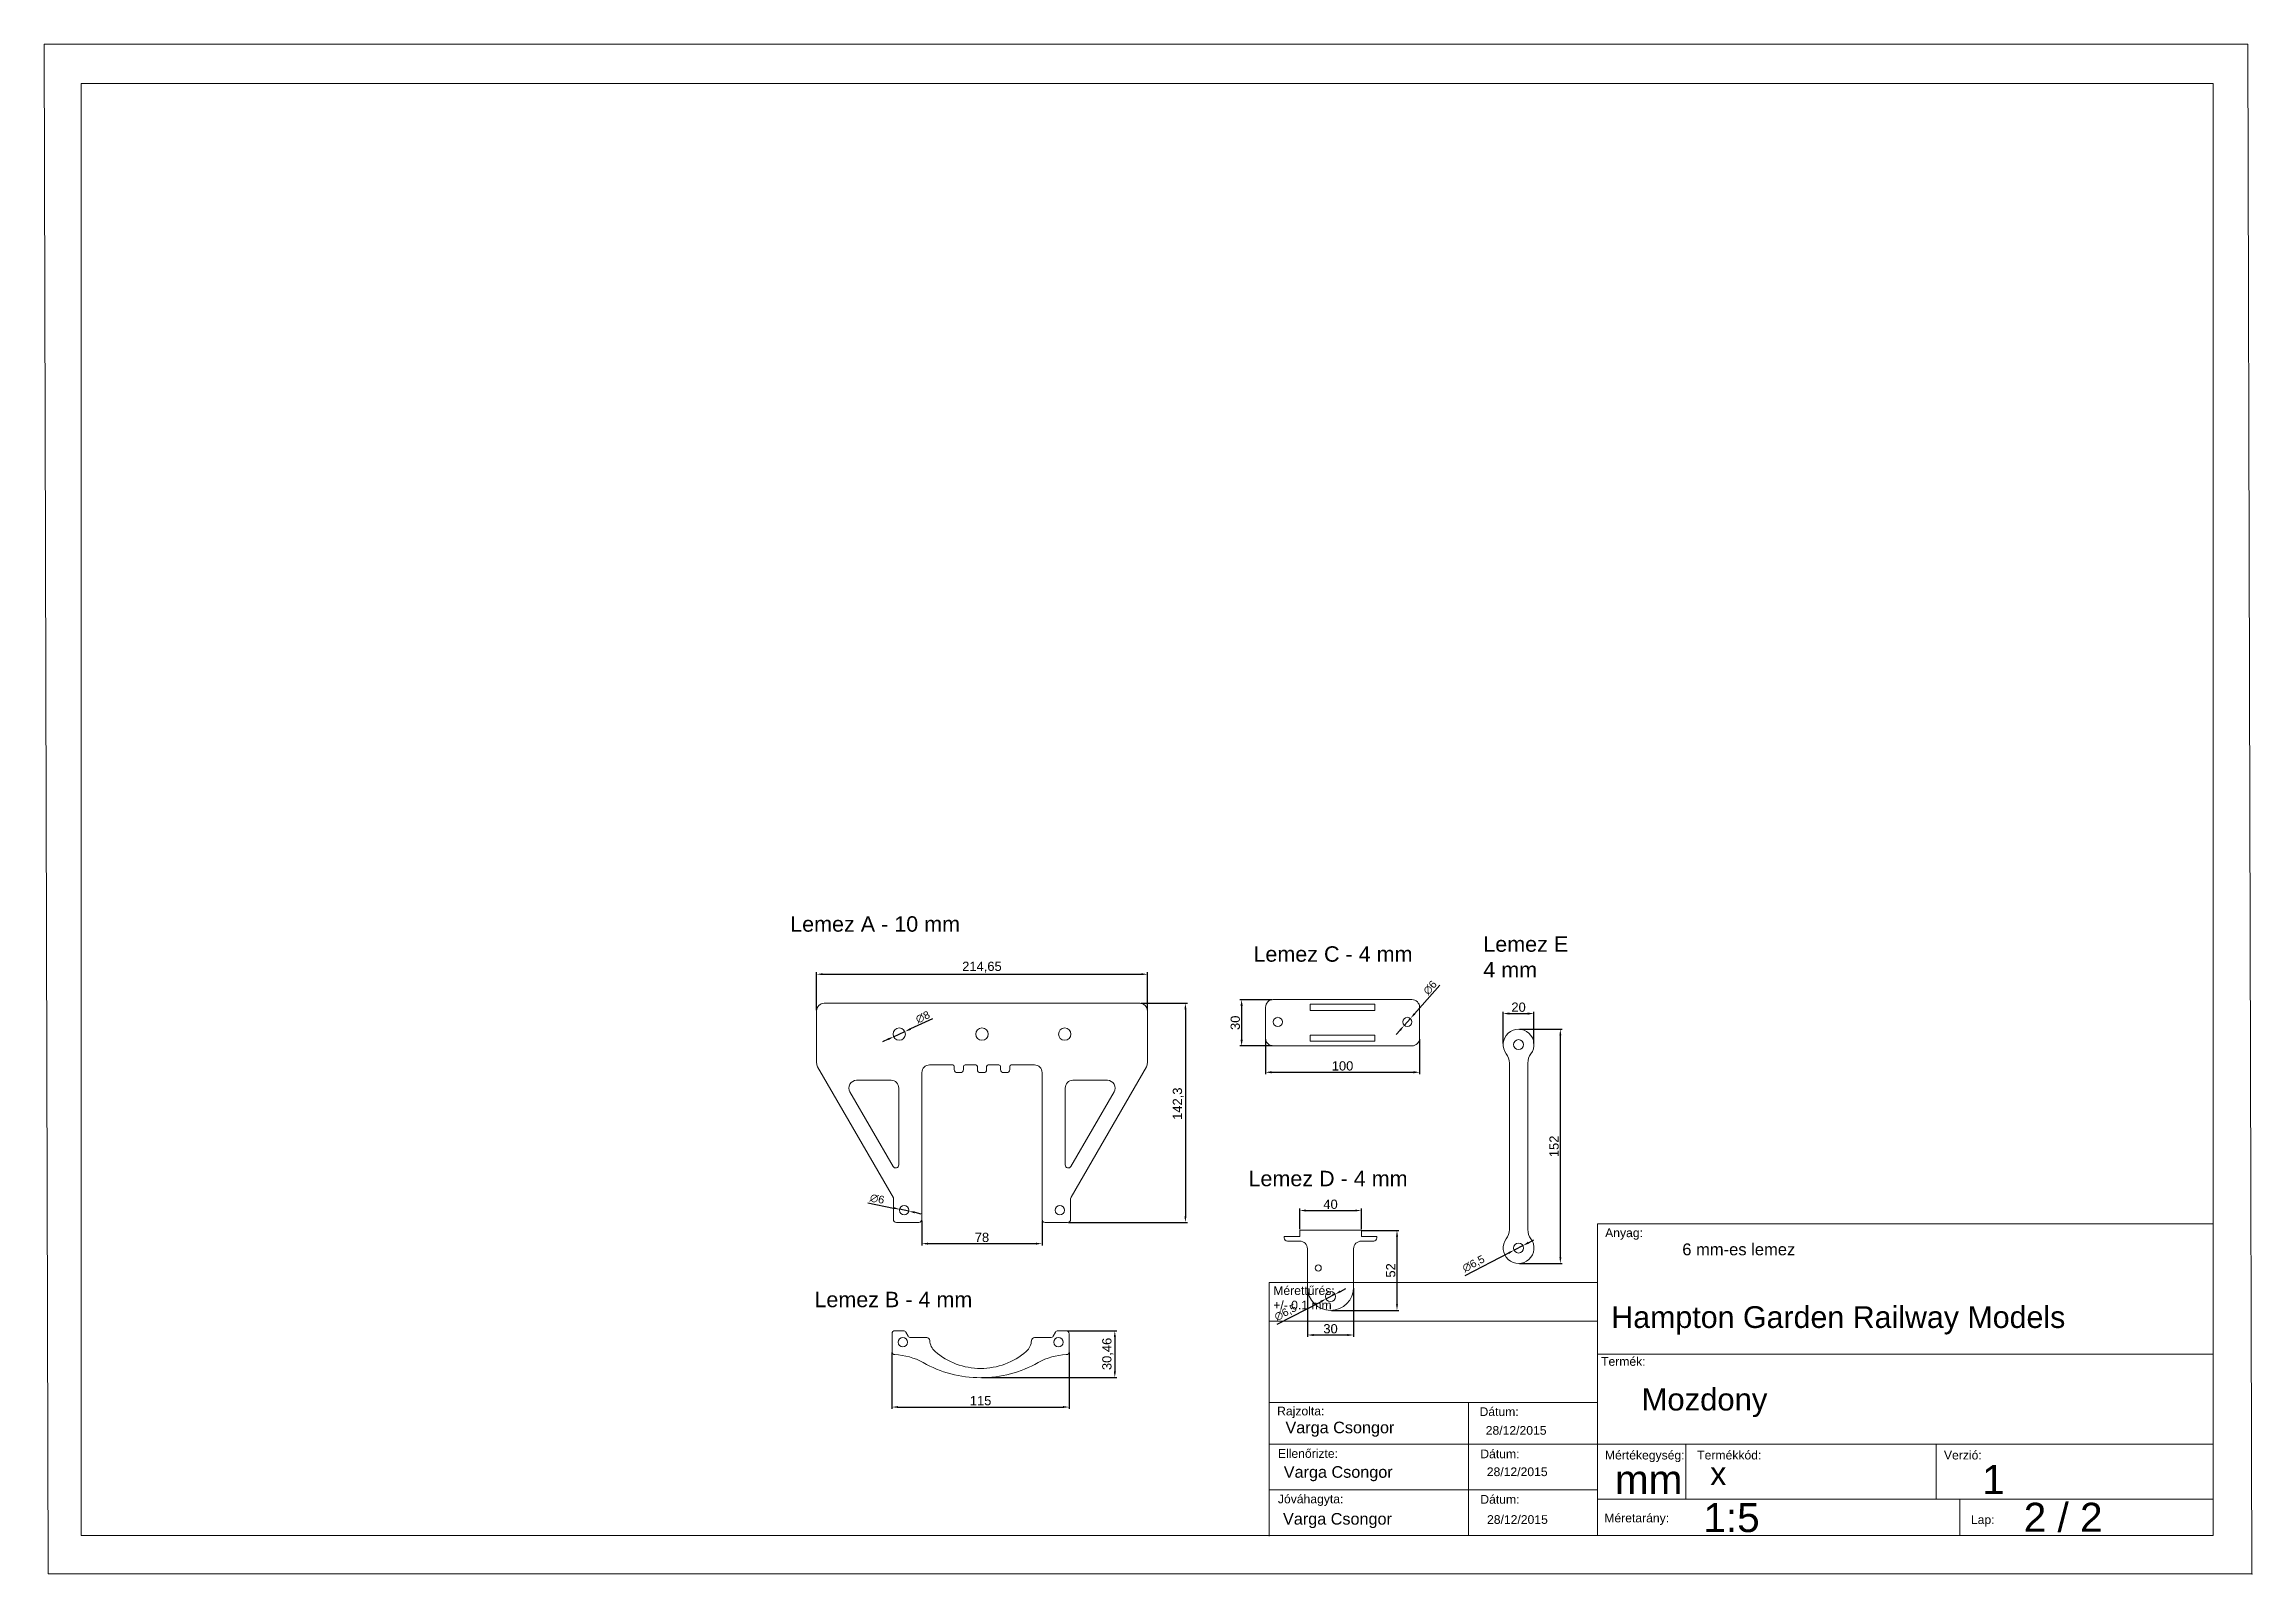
# Paper-space layout 'Váz2' of a CAD drawing. Header units: millimetres. Extents: x 2 to 289, y 1 to 200.
# The model-space entities are those that its viewports show. They can reach past a viewport. Long polylines and large blocks are cut down to what shows.
import ezdxf

# ---------------------------------------------------------------- set-up
doc = ezdxf.new("R2010")
doc.units = ezdxf.units.MM
doc.layers.get('0').update_dxf_attribs({"lineweight": 15})
doc.layers.get('Defpoints').update_dxf_attribs({"lineweight": 15})
for name, color, linetype, lineweight in [('korvonal', 30, 'Continuous', 15), ('pocket', 50, 'Continuous', 15), ('Rajz kiegeszites', 30, 'Continuous', 15), ('Text', 102, 'Continuous', 15)]:
    doc.layers.add(name, color=color, linetype=linetype, lineweight=lineweight)
doc.styles.get("Standard").update_dxf_attribs({"font": 'arial.ttf'})
doc.dimstyles.new('ISO-25', dxfattribs={"dimtxt": 2.5, "dimasz": 2.5, "dimexe": 1.25, "dimexo": 0.625, "dimtad": 1, "dimtxsty": 'Standard', "dimcen": 2.5, "dimadec": 0, "dimazin": 0, "dimtfac": 1, "dimtmove": 0, "dimatfit": 3, "dimfxl": 1, "dimarcsym": 0})

# ---------------------------------------------------------------- blocks, each defined once
blk = doc.blocks.new('*D53')
at = {"layer": 'Defpoints', "color": 0}
for p in [(7778, 1427.3), (7782, 1431.8)]:
    blk.add_point(p, dxfattribs=at)
at = {"layer": 'Text', "color": 0, "lineweight": -2}
for p, q in [((7801.1, 1453.4), (7784.7, 1434.8)), ((7775.4, 1424.3), (7772.7, 1421.3)), ((7778, 1427.3), (7782, 1431.8))]:
    blk.add_line(p, q, dxfattribs=at)
at = {"layer": 'Text', "color": 0}
for points in [[(7784.2, 1435.2), (7785.2, 1434.4), (7782, 1431.8)], [(7774.9, 1424.7), (7775.9, 1423.9), (7778, 1427.3)]]:
    blk.add_solid(points, dxfattribs=at)
at = {"layer": 'Text', "color": 0, "insert": (7794.8, 1451.8), "char_height": 5, "attachment_point": 5, "rotation": 48.5279}
blk.add_mtext('∅6', dxfattribs=at)
blk = doc.blocks.new('*D54')
at = {"layer": 'Defpoints', "color": 0}
for p in [(7727.3, 1249.8), (7733.1, 1252.8)]:
    blk.add_point(p, dxfattribs=at)
at = {"layer": 'Text', "color": 0, "lineweight": -2}
for p, q in [((7695.6, 1233.4), (7723.8, 1248)), ((7733.1, 1252.8), (7727.3, 1249.8)), ((7736.6, 1254.7), (7740.2, 1256.5))]:
    blk.add_line(p, q, dxfattribs=at)
at = {"layer": 'Text', "color": 0}
for points in [[(7723.5, 1248.6), (7724.1, 1247.4), (7727.3, 1249.8)], [(7736.3, 1255.3), (7736.9, 1254.1), (7733.1, 1252.8)]]:
    blk.add_solid(points, dxfattribs=at)
at = {"layer": 'Text', "color": 0, "insert": (7701.1, 1240.8), "char_height": 5, "attachment_point": 5, "rotation": 27.4371}
blk.add_mtext('∅6,5', dxfattribs=at)
blk = doc.blocks.new('*D56')
at = {"layer": 'Defpoints', "color": 0, "ltscale": 0.5}
for p in [(7688, 1419), (7788, 1419), (7788, 1396.9)]:
    blk.add_point(p, dxfattribs=at)
at = {"layer": 'Text', "color": 0, "lineweight": -2, "ltscale": 0.5}
for p, q in [((7688, 1418.4), (7688, 1395.7)), ((7788, 1418.4), (7788, 1395.7)), ((7692, 1396.9), (7784, 1396.9))]:
    blk.add_line(p, q, dxfattribs=at)
at = {"layer": 'Text', "color": 0, "ltscale": 0.5}
for points in [[(7692, 1397.6), (7692, 1396.2), (7688, 1396.9)], [(7784, 1397.6), (7784, 1396.2), (7788, 1396.9)]]:
    blk.add_solid(points, dxfattribs=at)
at = {"layer": 'Text', "color": 0, "ltscale": 0.5, "insert": (7738, 1401), "char_height": 6, "attachment_point": 5}
blk.add_mtext('100', dxfattribs=at)
blk = doc.blocks.new('*D58')
at = {"layer": 'Defpoints', "color": 0, "ltscale": 0.5}
for p in [(7693, 1444), (7672.5, 1414), (7693, 1414)]:
    blk.add_point(p, dxfattribs=at)
at = {"layer": 'Text', "color": 0, "lineweight": -2, "ltscale": 0.5}
for p, q in [((7692.4, 1444), (7671.3, 1444)), ((7672.5, 1440), (7672.5, 1418)), ((7692.4, 1414), (7671.3, 1414))]:
    blk.add_line(p, q, dxfattribs=at)
at = {"layer": 'Text', "color": 0, "ltscale": 0.5}
for points in [[(7671.8, 1440), (7673.2, 1440), (7672.5, 1444)], [(7671.8, 1418), (7673.2, 1418), (7672.5, 1414)]]:
    blk.add_solid(points, dxfattribs=at)
at = {"layer": 'Text', "color": 0, "ltscale": 0.5, "insert": (7668.4, 1429), "char_height": 6, "attachment_point": 5, "rotation": 90}
blk.add_mtext('30', dxfattribs=at)
blk = doc.blocks.new('*D61')
at = {"layer": 'Defpoints', "color": 0, "ltscale": 0.5}
for p in [(7750.2, 1294.3), (7730.2, 1242.3), (7773.3, 1242.3)]:
    blk.add_point(p, dxfattribs=at)
at = {"layer": 'Text', "color": 0, "lineweight": -2, "ltscale": 0.5}
for p, q in [((7750.8, 1294.3), (7774.6, 1294.3)), ((7773.3, 1290.3), (7773.3, 1246.3)), ((7730.8, 1242.3), (7774.6, 1242.3))]:
    blk.add_line(p, q, dxfattribs=at)
at = {"layer": 'Text', "color": 0, "ltscale": 0.5}
for points in [[(7772.7, 1290.3), (7774, 1290.3), (7773.3, 1294.3)], [(7772.7, 1246.3), (7774, 1246.3), (7773.3, 1242.3)]]:
    blk.add_solid(points, dxfattribs=at)
at = {"layer": 'Text', "color": 0, "ltscale": 0.5, "insert": (7769.3, 1268.3), "char_height": 6, "attachment_point": 5, "rotation": 90}
blk.add_mtext('52', dxfattribs=at)
blk = doc.blocks.new('*D62')
at = {"layer": 'Defpoints', "color": 0, "ltscale": 0.5}
for p in [(7715.2, 1257.3), (7745.2, 1257.3), (7745.2, 1226.4)]:
    blk.add_point(p, dxfattribs=at)
at = {"layer": 'Text', "color": 0, "lineweight": -2, "ltscale": 0.5}
for p, q in [((7715.2, 1256.7), (7715.2, 1225.1)), ((7745.2, 1256.7), (7745.2, 1225.1)), ((7719.2, 1226.4), (7741.2, 1226.4))]:
    blk.add_line(p, q, dxfattribs=at)
at = {"layer": 'Text', "color": 0, "ltscale": 0.5}
for points in [[(7719.2, 1227), (7719.2, 1225.7), (7715.2, 1226.4)], [(7741.2, 1227), (7741.2, 1225.7), (7745.2, 1226.4)]]:
    blk.add_solid(points, dxfattribs=at)
at = {"layer": 'Text', "color": 0, "ltscale": 0.5, "insert": (7730.2, 1230.4), "char_height": 6, "attachment_point": 5}
blk.add_mtext('30', dxfattribs=at)
blk = doc.blocks.new('*D64')
at = {"layer": 'Defpoints', "color": 0, "ltscale": 0.5}
for p in [(7750.2, 1307.2), (7710.2, 1294.3), (7750.2, 1294.3)]:
    blk.add_point(p, dxfattribs=at)
at = {"layer": 'Text', "color": 0, "lineweight": -2, "ltscale": 0.5}
for p, q in [((7710.2, 1295), (7710.2, 1308.4)), ((7714.2, 1307.2), (7746.2, 1307.2)), ((7750.2, 1295), (7750.2, 1308.4))]:
    blk.add_line(p, q, dxfattribs=at)
at = {"layer": 'Text', "color": 0, "ltscale": 0.5}
for points in [[(7714.2, 1307.8), (7714.2, 1306.5), (7710.2, 1307.2)], [(7746.2, 1307.8), (7746.2, 1306.5), (7750.2, 1307.2)]]:
    blk.add_solid(points, dxfattribs=at)
at = {"layer": 'Text', "color": 0, "ltscale": 0.5, "insert": (7730.2, 1311.2), "char_height": 6, "attachment_point": 5}
blk.add_mtext('40', dxfattribs=at)
blk = doc.blocks.new('*D67')
at = {"layer": 'Defpoints', "color": 0, "ltscale": 0.5}
for p in [(7445.6, 1215.6), (7560.6, 1215.6), (7560.6, 1179.6)]:
    blk.add_point(p, dxfattribs=at)
at = {"layer": 'Text', "color": 0, "lineweight": -2, "ltscale": 0.5}
for p, q in [((7445.6, 1215), (7445.6, 1178.4)), ((7560.6, 1215), (7560.6, 1178.4)), ((7449.6, 1179.6), (7556.6, 1179.6))]:
    blk.add_line(p, q, dxfattribs=at)
at = {"layer": 'Text', "color": 0, "ltscale": 0.5}
for points in [[(7449.6, 1180.3), (7449.6, 1179), (7445.6, 1179.6)], [(7556.6, 1180.3), (7556.6, 1179), (7560.6, 1179.6)]]:
    blk.add_solid(points, dxfattribs=at)
at = {"layer": 'Text', "color": 0, "ltscale": 0.5, "insert": (7503.1, 1183.7), "char_height": 6, "attachment_point": 5}
blk.add_mtext('115', dxfattribs=at)
blk = doc.blocks.new('*D69')
at = {"layer": 'Defpoints', "color": 0, "ltscale": 0.5}
for p in [(7558.6, 1229.1), (7503.1, 1198.7), (7590.2, 1198.7)]:
    blk.add_point(p, dxfattribs=at)
at = {"layer": 'Text', "color": 0, "lineweight": -2, "ltscale": 0.5}
for p, q in [((7559.3, 1229.1), (7591.5, 1229.1)), ((7590.2, 1225.1), (7590.2, 1202.7)), ((7503.8, 1198.7), (7591.5, 1198.7))]:
    blk.add_line(p, q, dxfattribs=at)
at = {"layer": 'Text', "color": 0, "ltscale": 0.5}
for points in [[(7589.6, 1225.1), (7590.9, 1225.1), (7590.2, 1229.1)], [(7589.6, 1202.7), (7590.9, 1202.7), (7590.2, 1198.7)]]:
    blk.add_solid(points, dxfattribs=at)
at = {"layer": 'Text', "color": 0, "ltscale": 0.5, "insert": (7585.6, 1214.1), "char_height": 6, "attachment_point": 5, "rotation": 90}
blk.add_mtext('30,46', dxfattribs=at)
blk = doc.blocks.new('*D71')
at = {"layer": 'Defpoints', "color": 0, "ltscale": 0.5}
for p in [(7611.4, 1460.5), (7396.7, 1436.7), (7611.4, 1436.7)]:
    blk.add_point(p, dxfattribs=at)
at = {"layer": 'Text', "color": 0, "lineweight": -2, "ltscale": 0.5}
for p, q in [((7396.7, 1437.3), (7396.7, 1461.8)), ((7611.4, 1437.3), (7611.4, 1461.8)), ((7400.7, 1460.5), (7607.4, 1460.5))]:
    blk.add_line(p, q, dxfattribs=at)
at = {"layer": 'Text', "color": 0, "ltscale": 0.5}
for points in [[(7400.7, 1461.2), (7400.7, 1459.9), (7396.7, 1460.5)], [(7607.4, 1461.2), (7607.4, 1459.9), (7611.4, 1460.5)]]:
    blk.add_solid(points, dxfattribs=at)
at = {"layer": 'Text', "color": 0, "ltscale": 0.5, "insert": (7504, 1465.1), "char_height": 6, "attachment_point": 5}
blk.add_mtext('214,65', dxfattribs=at)
blk = doc.blocks.new('*D73')
at = {"layer": 'Defpoints', "color": 0, "ltscale": 0.5}
for p in [(7606.4, 1441.7), (7559.5, 1299.4), (7636, 1299.4)]:
    blk.add_point(p, dxfattribs=at)
at = {"layer": 'Text', "color": 0, "lineweight": -2, "ltscale": 0.5}
for p, q in [((7607, 1441.7), (7637.3, 1441.7)), ((7636, 1437.7), (7636, 1303.4)), ((7560.2, 1299.4), (7637.3, 1299.4))]:
    blk.add_line(p, q, dxfattribs=at)
at = {"layer": 'Text', "color": 0, "ltscale": 0.5}
for points in [[(7635.4, 1437.7), (7636.7, 1437.7), (7636, 1441.7)], [(7635.4, 1303.4), (7636.7, 1303.4), (7636, 1299.4)]]:
    blk.add_solid(points, dxfattribs=at)
at = {"layer": 'Text', "color": 0, "ltscale": 0.5, "insert": (7631.4, 1376.5), "char_height": 6, "attachment_point": 5, "rotation": 90}
blk.add_mtext('142,3', dxfattribs=at)
blk = doc.blocks.new('*D75')
at = {"layer": 'Defpoints', "color": 0, "ltscale": 0.5}
for p in [(7465, 1301.4), (7543, 1301.4), (7543, 1285.7)]:
    blk.add_point(p, dxfattribs=at)
at = {"layer": 'Text', "color": 0, "lineweight": -2, "ltscale": 0.5}
for p, q in [((7465, 1300.7), (7465, 1284.4)), ((7543, 1300.7), (7543, 1284.4)), ((7469, 1285.7), (7539, 1285.7))]:
    blk.add_line(p, q, dxfattribs=at)
at = {"layer": 'Text', "color": 0, "ltscale": 0.5}
for points in [[(7469, 1286.3), (7469, 1285), (7465, 1285.7)], [(7539, 1286.3), (7539, 1285), (7543, 1285.7)]]:
    blk.add_solid(points, dxfattribs=at)
at = {"layer": 'Text', "color": 0, "ltscale": 0.5, "insert": (7504, 1289.7), "char_height": 6, "attachment_point": 5}
blk.add_mtext('78', dxfattribs=at)
blk = doc.blocks.new('*D76')
at = {"layer": 'Defpoints', "color": 0}
for p in [(7450.6, 1308), (7456.5, 1306.8)]:
    blk.add_point(p, dxfattribs=at)
at = {"layer": 'Text', "color": 0, "lineweight": -2}
for p, q in [((7430, 1312.2), (7446.7, 1308.8)), ((7456.5, 1306.8), (7450.6, 1308)), ((7460.4, 1306), (7464.3, 1305.1))]:
    blk.add_line(p, q, dxfattribs=at)
at = {"layer": 'Text', "color": 0}
for points in [[(7446.8, 1309.4), (7446.5, 1308.1), (7450.6, 1308)], [(7460.5, 1306.6), (7460.2, 1305.3), (7456.5, 1306.8)]]:
    blk.add_solid(points, dxfattribs=at)
at = {"layer": 'Text', "color": 0, "insert": (7436, 1314.7), "char_height": 5, "attachment_point": 5, "rotation": 348.369}
blk.add_mtext('∅6', dxfattribs=at)
blk = doc.blocks.new('*D77')
at = {"layer": 'Defpoints', "color": 0}
for p in [(7446.7, 1420), (7454, 1423.3)]:
    blk.add_point(p, dxfattribs=at)
at = {"layer": 'Text', "color": 0, "lineweight": -2}
for p, q in [((7443.1, 1418.3), (7439.5, 1416.7)), ((7446.7, 1420), (7454, 1423.3)), ((7472, 1431.6), (7457.6, 1425))]:
    blk.add_line(p, q, dxfattribs=at)
at = {"layer": 'Text', "color": 0}
for points in [[(7442.8, 1418.9), (7443.4, 1417.7), (7446.7, 1420)], [(7457.4, 1425.6), (7457.9, 1424.4), (7454, 1423.3)]]:
    blk.add_solid(points, dxfattribs=at)
at = {"layer": 'Text', "color": 0, "insert": (7465.6, 1432.7), "char_height": 5, "attachment_point": 5, "rotation": 24.7071}
blk.add_mtext('∅8', dxfattribs=at)
blk = doc.blocks.new('*D87')
at = {"layer": 'Defpoints', "color": 0}
for p in [(7849.3, 1281.4), (7855.1, 1284.4)]:
    blk.add_point(p, dxfattribs=at)
at = {"layer": 'Text', "color": 0, "lineweight": -2}
for p, q in [((7817.6, 1265), (7845.8, 1279.6)), ((7855.1, 1284.4), (7849.3, 1281.4)), ((7858.6, 1286.3), (7862.2, 1288.1))]:
    blk.add_line(p, q, dxfattribs=at)
at = {"layer": 'Text', "color": 0}
for points in [[(7845.5, 1280.2), (7846.1, 1279), (7849.3, 1281.4)], [(7858.3, 1286.9), (7859, 1285.7), (7855.1, 1284.4)]]:
    blk.add_solid(points, dxfattribs=at)
at = {"layer": 'Text', "color": 0, "insert": (7823.1, 1272.4), "char_height": 5, "attachment_point": 5, "rotation": 27.4371}
blk.add_mtext('∅6,5', dxfattribs=at)
blk = doc.blocks.new('*D91')
at = {"layer": 'Defpoints', "color": 0, "ltscale": 0.5}
for p in [(7862.2, 1435), (7842.2, 1414.8), (7862.2, 1414.8)]:
    blk.add_point(p, dxfattribs=at)
at = {"layer": 'Text', "color": 0, "lineweight": -2, "ltscale": 0.5}
for p, q in [((7842.2, 1415.5), (7842.2, 1436.2)), ((7846.2, 1435), (7858.2, 1435)), ((7862.2, 1415.5), (7862.2, 1436.2))]:
    blk.add_line(p, q, dxfattribs=at)
at = {"layer": 'Text', "color": 0, "ltscale": 0.5}
for points in [[(7846.2, 1435.7), (7846.2, 1434.3), (7842.2, 1435)], [(7858.2, 1435.7), (7858.2, 1434.3), (7862.2, 1435)]]:
    blk.add_solid(points, dxfattribs=at)
at = {"layer": 'Text', "color": 0, "ltscale": 0.5, "insert": (7852.2, 1439.1), "char_height": 6, "attachment_point": 5}
blk.add_mtext('20', dxfattribs=at)
blk = doc.blocks.new('*D92')
at = {"layer": 'Defpoints', "color": 0, "ltscale": 0.5}
for p in [(7852.2, 1424.8), (7852.2, 1272.8), (7879.3, 1272.8)]:
    blk.add_point(p, dxfattribs=at)
at = {"layer": 'Text', "color": 0, "lineweight": -2, "ltscale": 0.5}
for p, q in [((7852.9, 1424.8), (7880.6, 1424.8)), ((7879.3, 1420.8), (7879.3, 1276.8)), ((7852.9, 1272.8), (7880.6, 1272.8))]:
    blk.add_line(p, q, dxfattribs=at)
at = {"layer": 'Text', "color": 0, "ltscale": 0.5}
for points in [[(7878.7, 1420.8), (7880, 1420.8), (7879.3, 1424.8)], [(7878.7, 1276.8), (7880, 1276.8), (7879.3, 1272.8)]]:
    blk.add_solid(points, dxfattribs=at)
at = {"layer": 'Text', "color": 0, "ltscale": 0.5, "insert": (7875.3, 1348.8), "char_height": 6, "attachment_point": 5, "rotation": 90}
blk.add_mtext('152', dxfattribs=at)

msp = doc.modelspace()

# ---------------------------------------------------------------- linework, layer by layer
at = {"ltscale": 0.5}
for p, q in [((7846.243, 1402.826), (7846.243, 1294.826)), ((7858.243, 1402.826), (7858.243, 1294.826))]:
    msp.add_line(p, q, dxfattribs=at)
msp.add_lwpolyline([(7717.022, 1444.048), (7693.022, 1444.048, 0.41421356), (7688.022, 1439.048), (7688.022, 1433.048), (7688.022, 1426.048), (7688.022, 1419.048, 0.41421356), (7693.022, 1414.048), (7708.022, 1414.048), (7738.022, 1414.048), (7768.022, 1414.048), (7783.022, 1414.048, 0.41421356), (7788.022, 1419.048), (7788.022, 1426.048), (7788.022, 1433.048), (7788.022, 1439.048, 0.41421356), (7783.022, 1444.048), (7759.022, 1444.048)], format="xyb", close=True)
for points in [[(7717.022, 1441.048), (7717.022, 1437.048), (7718.022, 1437.048), (7758.022, 1437.048), (7759.022, 1437.048), (7759.022, 1441.048)], [(7718.022, 1417.048), (7717.022, 1417.048), (7717.022, 1421.048), (7759.022, 1421.048), (7759.022, 1417.048), (7758.022, 1417.048)]]:
    msp.add_lwpolyline(points, close=True, dxfattribs=at)
msp.add_lwpolyline([(7710.205, 1290.339), (7700.205, 1290.339), (7700.205, 1289.339, 0.41421356), (7702.205, 1287.339), (7710.205, 1287.339, -0.41421356), (7715.205, 1282.339), (7715.205, 1257.339, 1), (7745.205, 1257.339), (7745.205, 1282.339, -0.41421356), (7750.205, 1287.339), (7758.205, 1287.339, 0.41421356), (7760.205, 1289.339), (7760.205, 1290.339), (7750.205, 1290.339), (7750.205, 1294.339), (7730.205, 1294.339), (7710.205, 1294.339)], format="xyb", close=True, dxfattribs=at)
for centre in [(7696.022, 1429.548), (7780.022, 1429.548)]:
    msp.add_circle(centre, 3)
for centre, radius in [((7852.243, 1414.826), 3.25), ((7852.243, 1282.826), 3.25), ((7722.205, 1269.839), 2), ((7730.205, 1251.339), 3.25)]:
    msp.add_circle(centre, radius, dxfattribs=at)
for centre, start, end in [((7852.243, 1414.826), 323.130102, 216.869898), ((7836.243, 1402.826), 0, 36.869898), ((7868.243, 1402.826), 143.130102, 180), ((7836.243, 1294.826), 323.130102, 0), ((7868.243, 1294.826), 180, 216.869898), ((7852.243, 1282.826), 143.130102, 36.869898)]:
    msp.add_arc(centre, 10, start, end, dxfattribs=at)
at = {"layer": 'pocket', "color": 7, "ltscale": 0.5}
msp.add_lwpolyline([(7560.638, 1227.137, 0.41421356), (7558.638, 1229.137), (7553.371, 1229.137, 0.26794919), (7551.638, 1228.137), (7550.216, 1225.673, -0.26794919), (7548.484, 1224.673), (7547.638, 1224.673), (7538.142, 1224.673, 0.39876866), (7536.145, 1222.779, -0.2027061), (7532.736, 1215.776, -0.18139952), (7503.138, 1204.673, -0.18139952), (7473.541, 1215.776, -0.2027061), (7470.132, 1222.779, 0.39876866), (7468.135, 1224.673), (7458.638, 1224.673), (7457.793, 1224.673, -0.26794919), (7456.061, 1225.673), (7454.638, 1228.137, 0.26794919), (7452.906, 1229.137), (7447.638, 1229.137, 0.41421356), (7445.638, 1227.137), (7445.638, 1215.644, 0.40342476), (7447.565, 1213.646, -0.11987385), (7465.759, 1208.501, 0.12926117), (7503.138, 1198.673, 0.12926117), (7540.518, 1208.501, -0.11987385), (7558.712, 1213.646, 0.40342476), (7560.638, 1215.644)], format="xyb", close=True, dxfattribs=at)
for centre in [(7452.638, 1221.673), (7553.638, 1221.673)]:
    msp.add_circle(centre, 3, dxfattribs=at)
at = {"layer": 'Rajz kiegeszites', "color": 7, "ltscale": 0.5}
for points in [[(7446.526, 1307.366), (7446.526, 1315.366), (7397.37, 1400.506, -0.1316525), (7396.701, 1403.006), (7396.701, 1436.666, -0.41421356), (7401.701, 1441.666), (7504.026, 1441.666), (7606.351, 1441.666, -0.41421356), (7611.351, 1436.666), (7611.351, 1403.006, -0.1316525), (7610.681, 1400.506), (7561.794, 1315.83, 0.1316525), (7561.526, 1314.83), (7561.526, 1307.366), (7561.526, 1301.366, -0.41421356), (7559.526, 1299.366), (7545.026, 1299.366, -0.41421356), (7543.026, 1301.366), (7543.026, 1310.366), (7543.026, 1396.666, 0.41421356), (7538.026, 1401.666), (7523.026, 1401.666, 0.41421356), (7522.026, 1400.666), (7522.026, 1398.666, -0.41421356), (7520.026, 1396.666), (7518.026, 1396.666, -0.41421356), (7516.026, 1398.666), (7516.026, 1400.666, 0.41421356), (7515.026, 1401.666), (7508.026, 1401.666, 0.41421356), (7507.026, 1400.666), (7507.026, 1398.666, -0.41421356), (7505.026, 1396.666), (7503.026, 1396.666, -0.41421356), (7501.026, 1398.666), (7501.026, 1400.666, 0.41421356), (7500.026, 1401.666), (7493.026, 1401.666, 0.41421356), (7492.026, 1400.666), (7492.026, 1398.666, -0.41421356), (7490.026, 1396.666), (7488.026, 1396.666, -0.41421356), (7486.026, 1398.666), (7486.026, 1400.666, 0.41421356), (7485.026, 1401.666), (7470.026, 1401.666, 0.41421356), (7465.026, 1396.666), (7465.026, 1310.366), (7465.026, 1301.366, -0.41421356), (7463.026, 1299.366), (7448.526, 1299.366, -0.41421356), (7446.526, 1301.366)], [(7418.351, 1384.166), (7446.294, 1335.768, 0.76732699), (7450.026, 1336.768), (7450.026, 1386.666, 0.41421356), (7445.026, 1391.666), (7422.681, 1391.666, 0.57735027)], [(7563.026, 1391.666, 0.41421356), (7558.026, 1386.666), (7558.026, 1336.768, 0.76732699), (7561.758, 1335.768), (7589.701, 1384.166, 0.57735027), (7585.37, 1391.666)]]:
    msp.add_lwpolyline(points, format="xyb", close=True, dxfattribs=at)
for centre, radius in [((7450.363, 1421.666), 4), ((7504.026, 1421.666), 4), ((7557.689, 1421.666), 4), ((7453.526, 1307.366), 3), ((7554.526, 1307.366), 3)]:
    msp.add_circle(centre, radius, dxfattribs=at)

# ---------------------------------------------------------------- texts
at = {"layer": 'Text', "char_height": 10, "attachment_point": 1}
for s, width, insert in [('Lemez A - 10 mm', 211.34682, (7379.553, 1498.132)), ('Lemez C - 4 mm', 115.53736, (7680.161, 1478.652)), ('Lemez E \\P4 mm', 112.67384, (7829.331, 1485.096)), ('Lemez D - 4 mm', 120.22136, (7676.957, 1332.932)), ('Lemez B - 4 mm', 211.34682, (7395.273, 1254.426))]:
    msp.add_mtext_dynamic_manual_height_columns(s, width=width, gutter_width=12.5, heights=[0], dxfattribs=dict(at, insert=insert))

# ---------------------------------------------------------------- dimensions: what is measured, and where the dimension line sits
at = {"layer": 'Text', "ltscale": 0.5}
for base, p1, p2, picture, middle in [((7611.351, 1460.517), (7396.701, 1436.666), (7611.351, 1436.666), '*D71', (7504.026, 1465.123)), ((7862.243, 1434.991), (7842.243, 1414.826), (7862.243, 1414.826), '*D91', (7852.243, 1439.055)), ((7788.022, 1396.914), (7688.022, 1419.048), (7788.022, 1418.996), '*D56', (7738.022, 1400.978)), ((7750.205, 1307.174), (7710.205, 1294.339), (7750.205, 1294.339), '*D64', (7730.205, 1311.237)), ((7543.026, 1285.657), (7465.026, 1301.366), (7543.026, 1301.366), '*D75', (7504.026, 1289.72)), ((7745.205, 1226.356), (7715.205, 1257.339), (7745.205, 1257.339), '*D62', (7730.205, 1230.421)), ((7560.638, 1179.642), (7445.638, 1215.644), (7560.638, 1215.644), '*D67', (7503.138, 1183.705))]:
    dim = msp.add_linear_dim(base=base, p1=p1, p2=p2, dimstyle='ISO-25', override={"dimtxt": 6, "dimasz": 4, "dimgap": 1}, dxfattribs=at)
    dim.commit()
    dim.dimension.update_dxf_attribs({"geometry": picture, "text_midpoint": middle})
at = {"layer": 'Text'}
for p1, p2, picture, middle in [((7778.035, 1427.3), (7782.009, 1431.796), '*D53', (7797.565, 1449.396)), ((7446.729, 1419.994), (7453.997, 1423.338), '*D77', (7467.112, 1429.372)), ((7456.464, 1306.761), (7450.587, 1307.971), '*D76', (7435.287, 1311.12)), ((7855.099, 1284.441), (7849.33, 1281.446), '*D87', (7824.951, 1268.789)), ((7733.09, 1252.837), (7727.321, 1249.842), '*D54', (7702.942, 1237.185))]:
    dim = msp.add_diameter_dim_2p(p1=p1, p2=p2, dimstyle='ISO-25', override={"dimtxt": 5, "dimasz": 4, "dimgap": 1}, dxfattribs=at)
    dim.commit()
    dim.dimension.update_dxf_attribs({"geometry": picture, "text_midpoint": middle, "dimtype": 163})
at = {"layer": 'Text', "ltscale": 0.5}
for base, p1, p2, picture, middle in [((7636.048, 1299.366), (7606.351, 1441.666), (7559.526, 1299.366), '*D73', (7636.048, 1376.46)), ((7773.326, 1242.339), (7750.205, 1294.339), (7730.205, 1242.339), '*D61', (7773.326, 1268.339)), ((7590.238, 1198.673), (7558.638, 1229.137), (7503.138, 1198.673), '*D69', (7590.238, 1214.096))]:
    dim = msp.add_linear_dim(base=base, p1=p1, p2=p2, angle=90, dimstyle='ISO-25', override={"dimtxt": 6, "dimasz": 4, "dimgap": 1}, dxfattribs=at)
    dim.commit()
    dim.dimension.update_dxf_attribs({"geometry": picture, "text_midpoint": middle, "dimtype": 160})
for base, p1, p2, picture, middle in [((7672.505, 1414.048), (7693.022, 1444.048), (7693.022, 1414.048), '*D58', (7668.44, 1429.048)), ((7879.33, 1272.826), (7852.243, 1424.826), (7852.243, 1272.826), '*D92', (7875.266, 1348.826))]:
    dim = msp.add_linear_dim(base=base, p1=p1, p2=p2, angle=90, dimstyle='ISO-25', override={"dimtxt": 6, "dimasz": 4, "dimgap": 1}, dxfattribs=at)
    dim.commit()
    dim.dimension.update_dxf_attribs({"geometry": picture, "text_midpoint": middle})

psp = doc.layouts.new('Váz2')

# ---------------------------------------------------------------- linework, layer by layer
at = {"layer": 'Rajz kiegeszites'}
for p, q in [((203.93, 46.9), (283.87, 46.9)), ((203.93, 43.5), (203.93, 46.9)), ((203.93, 39.38), (203.93, 43.5)), ((161.32, 6.36), (161.32, 39.28)), ((161.32, 39.28), (203.94, 39.28)), ((203.93, 6.46), (203.93, 39.38)), ((161.32, 34.28), (203.94, 34.28)), ((203.93, 29.97), (283.87, 29.97)), ((161.32, 23.7), (203.93, 23.7)), ((187.22, 23.7), (187.22, 6.38)), ((283.87, 18.31), (161.32, 18.31)), ((215.43, 11.17), (215.43, 18.31)), ((247.88, 11.17), (247.88, 18.31)), ((161.32, 12.39), (203.93, 12.39)), ((203.93, 11.17), (283.87, 11.17)), ((250.96, 6.46), (250.96, 11.17))]:
    psp.add_line(p, q, dxfattribs=at)
psp.add_lwpolyline([(2.35, 200.02), (288.35, 200.02), (288.87, 1.46), (2.86, 1.46)], close=True, dxfattribs=at)
psp.add_point((288.87, 1.46), dxfattribs=at)

# ---------------------------------------------------------------- texts
at = {"layer": 'Rajz kiegeszites', "attachment_point": 1}
for s, insert, char_height, width in [('Anyag:', (204.94, 46.3), 1.129, 12.9139), ('6 mm-es lemez', (214.95, 44.35), 1.536, 52.6819), ('{\\fArial|b0|i0|c238|p34;Mérettűrés:\\P}+/- 0.1 mm', (161.87, 38.8), 1.1285, 36.5374), ('Hampton Garden Railway Models', (205.74, 36.2), 2.8213, 78.2811), ('{\\fArial|b0|i0|c238|p34;T}erm{\\fArial|b0|i0|c238|p34;ék:}', (204.41, 29.6), 1.1285, 16.717), ('{\\fArial|b0|i0|c238|p34;Rajzolta}:', (162.37, 23.16), 1.1285, 12.2124), ('{\\fArial|b0|i0|c238|p34;Dátum}:', (188.64, 23.08), 1.1285, 5.0049), ('{\\fArial|b0|i0|c238|p34;Mozdony}', (209.67, 25.55), 2.88, 67.6693), ('{\\fArial|b0|i0|c238|p34;Varga Csongor}', (163.45, 21.22), 1.5047, 22.8429), ('28/12/2015', (189.44, 20.65), 1.129, 10.7698), ('{\\fArial|b0|i0|c238|p34;Ellenőrizte}:', (162.47, 17.65), 1.1285, 12.7127), ('{\\fArial|b0|i0|c238|p34;Dátum}:', (188.74, 17.6), 1.1285, 5.0049), ('M{\\fArial|b0|i0|c238|p34;értékegység:}', (204.91, 17.44), 1.1285, 11.4241), ('Term{\\fArial|b0|i0|c238|p34;ékkód:}', (216.89, 17.44), 1.1285, 11.4241), ('Verzi{\\fArial|b0|i0|c238|p34;ó:}', (248.91, 17.44), 1.1285, 11.4241), ('{\\fArial|b0|i0|c238|p34;Varga Csongor}', (163.23, 15.44), 1.5047, 22.8429), ('28/12/2015', (189.58, 15.28), 1.129, 10.7698), ('mm', (206.21, 15.59), 3.762, 6.4062), ('x{\\H1.25x;  }', (218.57, 15.99), 3.0094, 25.2809), ('1', (253.87, 15.59), 3.76, 28.7824), ('{\\fArial|b0|i0|c238|p34;Jóváhagyta}:', (162.47, 11.75), 1.1285, 13.1133), ('{\\fArial|b0|i0|c238|p34;Dátum}:', (188.74, 11.7), 1.1285, 5.0049), ('{\\fArial|b0|i0|c238|p34;Varga Csongor}', (163.13, 9.36), 1.5047, 22.8429), ('28/12/2015', (189.61, 9.08), 1.129, 10.7698), ('M{\\fArial|b0|i0|c238|p34;éretarány:}', (204.83, 9.28), 1.1285, 11.4241), ('1:5', (217.69, 10.65), 3.762, 22.2223), ('Lap{\\fArial|b0|i0|c238|p34;:}', (252.41, 9.06), 1.1285, 4.8814), ('2 / 2', (259.27, 10.69), 3.762, 23.1232)]:
    psp.add_mtext(s, dxfattribs=dict(at, insert=insert, char_height=char_height, width=width))

# ---------------------------------------------------------------- viewports
at = {"layer": 'korvonal', "view_target_point": (5994.342, 1654.638)}
psp.add_viewport(center=(145.51, 100.68), size=(276.71, 188.4419), view_center_point=(1616.913, -87.192), view_height=942.2095, dxfattribs=at)

doc.saveas('drawing.dxf')
